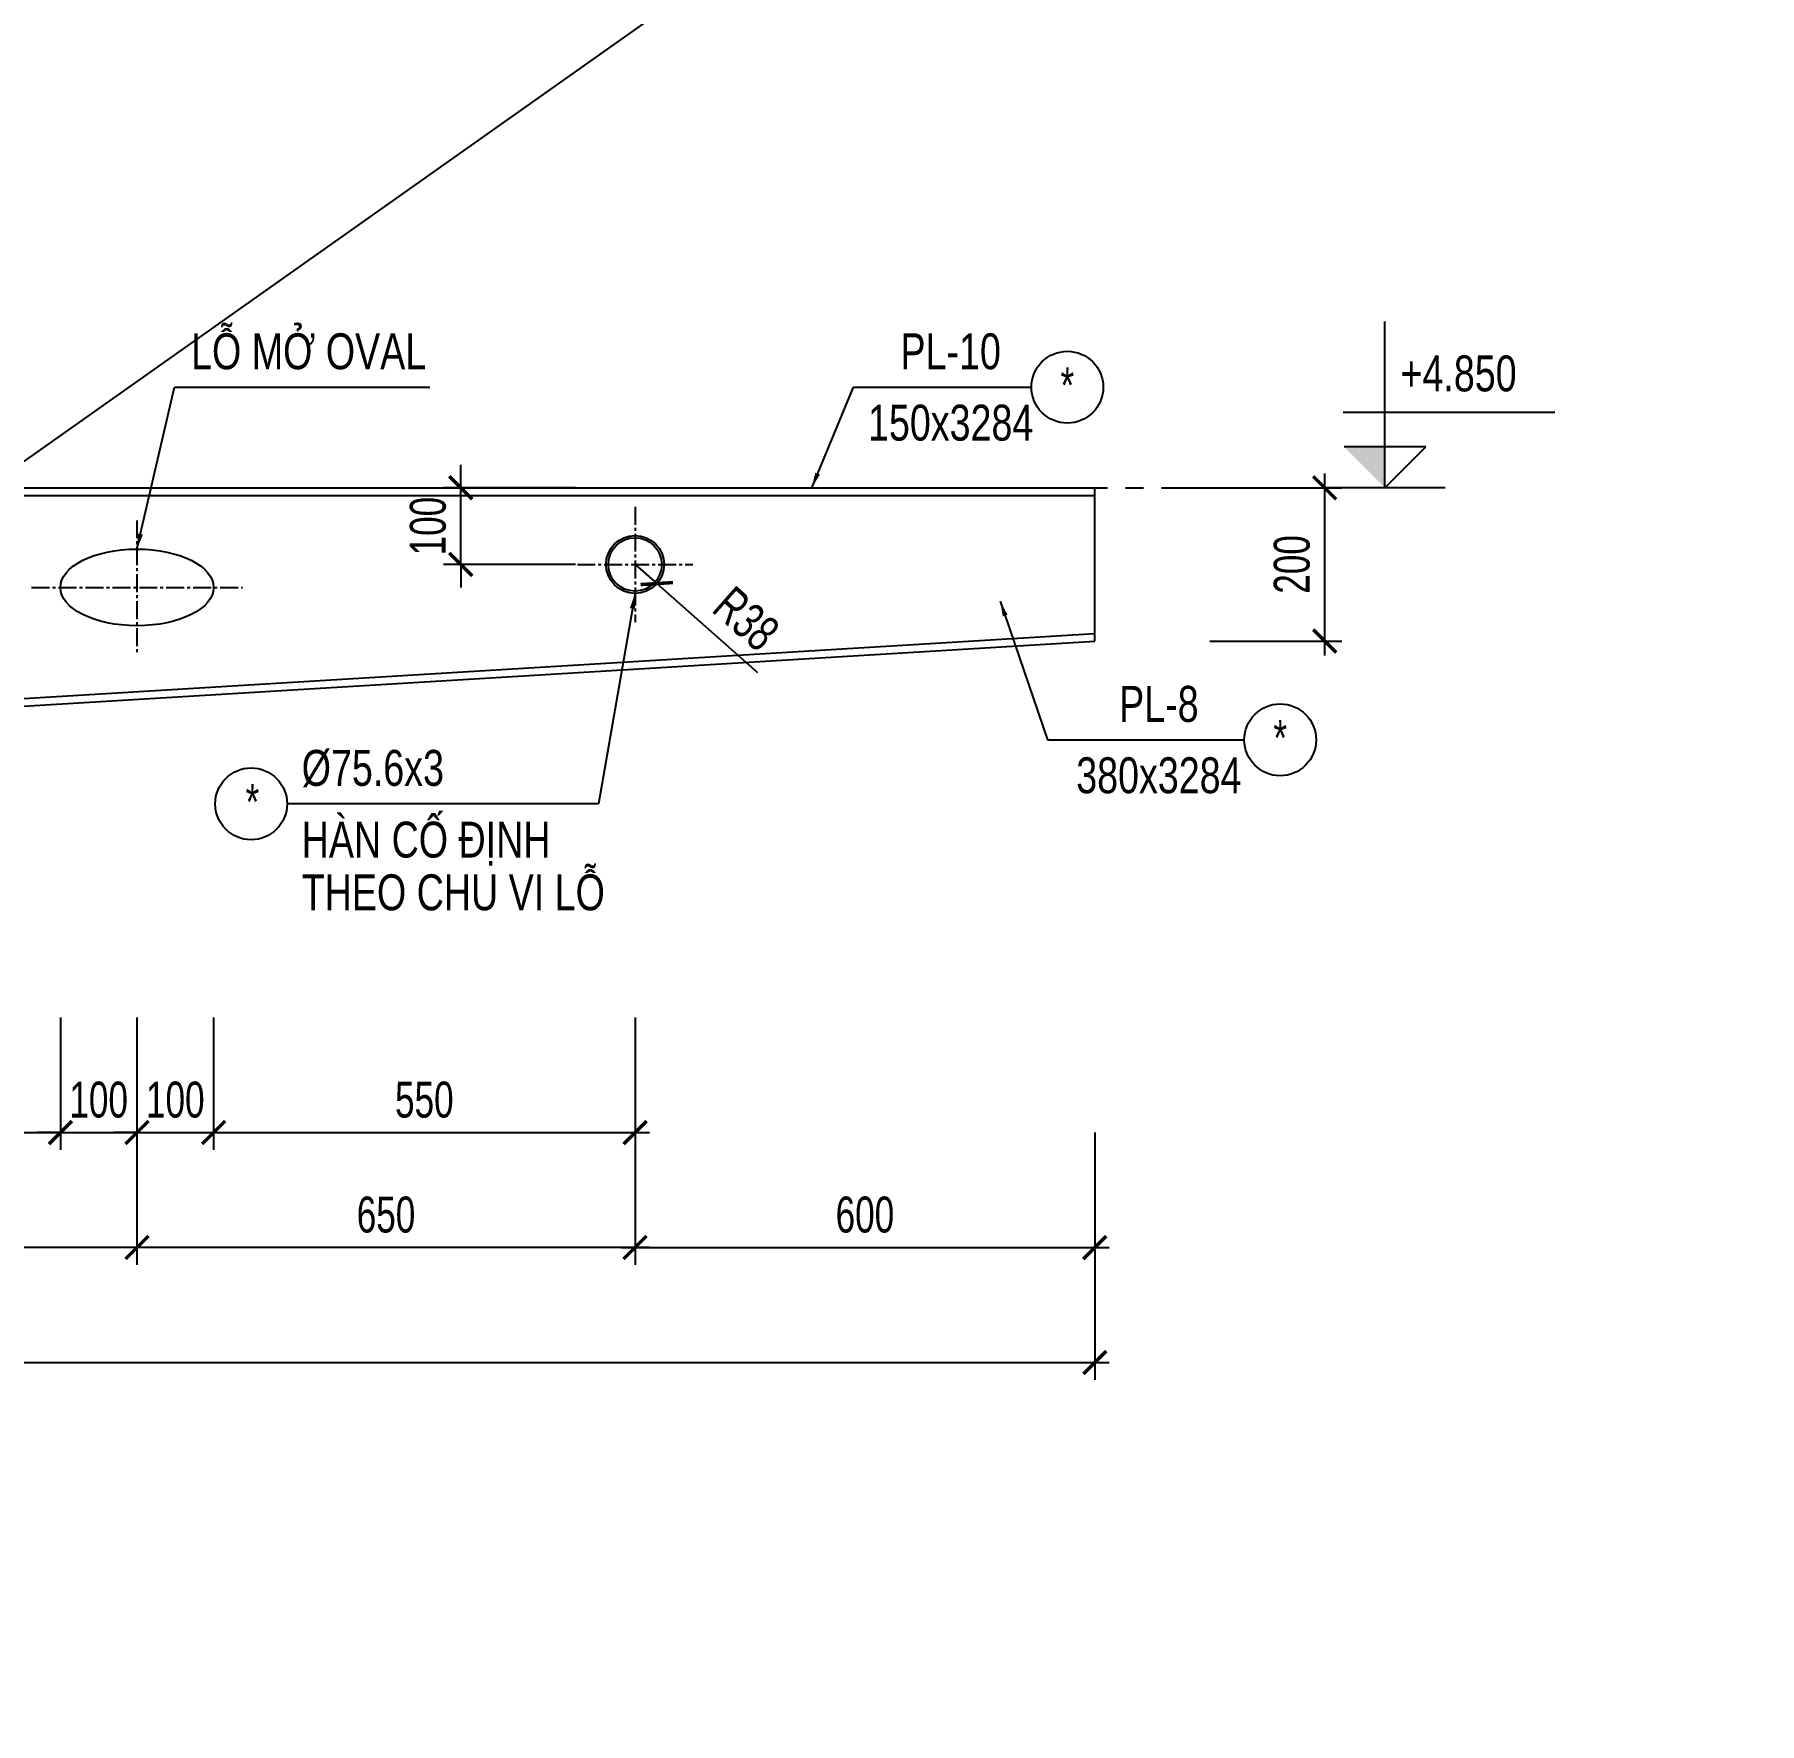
# Model space of a CAD drawing. Header units: millimetres. Extents: x 0 to 63075, y 0 to 44550.
# Drawn here: x 26494 to 35499, y 12085 to 20901 of the extents above; entities that cross this region are included whole.
import ezdxf
from ezdxf.enums import TextEntityAlignment as Align

# ---------------------------------------------------------------- set-up
doc = ezdxf.new("R2010")
doc.units = ezdxf.units.MM
doc.header["$LTSCALE"] = 250
doc.header["$MEASUREMENT"] = 0
doc.header["$PDMODE"] = 3
doc.linetypes.add('CENTER2', pattern=[1.125, 0.75, -0.125, 0.125, -0.125])
doc.layers.get('0').update_dxf_attribs({"linetype": 'CONTINUOUS'})
doc.layers.get('Defpoints').update_dxf_attribs({"linetype": 'CONTINUOUS'})
for name, color, linetype in [('13SMTEXT', 2, 'CONTINUOUS'), ('16ALTITUDE', 1, 'CONTINUOUS'), ('CDC.01.AXIS', 160, 'CENTER2'), ('CDC.02.DIM', 1, 'CONTINUOUS'), ('CDC.03.BORDER', 3, 'CONTINUOUS'), ('CDC.11.NOTE', 8, 'CONTINUOUS'), ('CDC.14.STEELNUM', 9, 'CONTINUOUS'), ('KCS_TEXT', 2, 'CONTINUOUS')]:
    doc.layers.add(name, color=color, linetype=linetype)
doc.layers.add('KCS_Plotter', color=11, linetype='CONTINUOUS', plot=False)
doc.styles.add('ARIA', font='arial.ttf', dxfattribs={"width": 0.75})
doc.styles.add('ARIAL', font='arial.ttf', dxfattribs={"width": 0.6})
doc.styles.add('KCS_SMTEXT', font='arial.ttf', dxfattribs={"width": 0.7})
doc.dimstyles.new('KCS_DIM50 SC10', dxfattribs={"dimscale": 50, "dimtxt": 2.5, "dimasz": 1.6, "dimexe": 1.2, "dimexo": 0, "dimgap": 1, "dimtad": 1, "dimdec": 0, "dimlfac": 0.1, "dimzin": 0, "dimdsep": 46, "dimtxsty": 'KCS_SMTEXT', "dimblk": 'ARCHTICK', "dimcen": 0, "dimdle": 1, "dimclrd": 1, "dimclre": 1, "dimclrt": 2, "dimadec": 0, "dimazin": 0, "dimtfac": 1, "dimtdec": 0, "dimtix": 1, "dimtmove": 2, "dimatfit": 3, "dimfxl": 1, "dimtolj": 1, "dimtzin": 0, "dimarcsym": 0})
doc.dimstyles.new('KCS_DIM75 SC4', dxfattribs={"dimscale": 75, "dimtxt": 2.5, "dimasz": 1.6, "dimexe": 1.2, "dimexo": 0, "dimgap": 1, "dimtad": 1, "dimdec": 0, "dimlfac": 0.25, "dimzin": 0, "dimdsep": 46, "dimtxsty": 'KCS_SMTEXT', "dimblk": 'ARCHTICK', "dimcen": 0, "dimdle": 1, "dimclrd": 256, "dimclre": 256, "dimclrt": 2, "dimadec": 0, "dimazin": 0, "dimtfac": 1, "dimtdec": 0, "dimtix": 1, "dimtmove": 2, "dimatfit": 3, "dimfxl": 1, "dimtolj": 1, "dimtzin": 0, "dimarcsym": 0})

# ---------------------------------------------------------------- blocks, each defined once
blk = doc.blocks.new('_ArchTick')
at = {"color": 0, "linetype": 'ByBlock', "const_width": 0.15}
blk.add_lwpolyline([(-0.5, -0.5), (0.5, 0.5)], dxfattribs=at)
blk = doc.blocks.new('*D13')
at = {"layer": 'CDC.02.DIM', "lineweight": -2, "transparency": 16777216}
for p, q in [((17188.6, 15169.8), (17188.6, 13879.8)), ((32028.6, 15169.8), (32028.6, 13879.8)), ((17113.6, 13969.8), (32103.6, 13969.8))]:
    blk.add_line(p, q, dxfattribs=at)
at = {"layer": 'Defpoints', "color": 0, "transparency": 16777216}
for p in [(17188.6, 15169.8, 0), (32028.6, 15169.8, 0), (32028.6, 13969.8)]:
    blk.add_point(p, dxfattribs=at)
at = {"layer": 'CDC.02.DIM', "lineweight": -2, "transparency": 16777216, "xscale": 120, "yscale": 120, "zscale": 120, "rotation": 180}
blk.add_blockref('_ArchTick', (17188.6, 13969.8), dxfattribs=at)
at = {"layer": 'CDC.02.DIM', "lineweight": -2, "transparency": 16777216, "xscale": 120, "yscale": 120, "zscale": 120}
blk.add_blockref('_ArchTick', (32028.6, 13969.8), dxfattribs=at)
at = {"layer": 'CDC.02.DIM', "color": 2, "transparency": 16777216, "insert": (24608.6, 14140.6), "char_height": 187.5, "attachment_point": 5, "style": 'KCS_SMTEXT'}
blk.add_mtext('\\A1;3710', dxfattribs=at)
blk = doc.blocks.new('*D14')
at = {"layer": 'CDC.02.DIM', "lineweight": -2, "transparency": 16777216}
for p, q in [((29628.6, 15169.8), (29628.6, 14479.8)), ((32028.6, 15169.8), (32028.6, 14479.8)), ((29553.6, 14569.8), (32103.6, 14569.8))]:
    blk.add_line(p, q, dxfattribs=at)
at = {"layer": 'Defpoints', "color": 0, "transparency": 16777216}
for p in [(29628.6, 15169.8, 0), (32028.6, 15169.8, 0), (32028.6, 14569.8)]:
    blk.add_point(p, dxfattribs=at)
at = {"layer": 'CDC.02.DIM', "lineweight": -2, "transparency": 16777216, "xscale": 120, "yscale": 120, "zscale": 120, "rotation": 180}
blk.add_blockref('_ArchTick', (29628.6, 14569.8), dxfattribs=at)
at = {"layer": 'CDC.02.DIM', "lineweight": -2, "transparency": 16777216, "xscale": 120, "yscale": 120, "zscale": 120}
blk.add_blockref('_ArchTick', (32028.6, 14569.8), dxfattribs=at)
at = {"layer": 'CDC.02.DIM', "color": 2, "transparency": 16777216, "insert": (30828.6, 14740.5), "char_height": 187.5, "attachment_point": 5, "style": 'KCS_SMTEXT'}
blk.add_mtext('\\A1;600', dxfattribs=at)
blk = doc.blocks.new('*D15')
at = {"layer": 'CDC.02.DIM', "lineweight": -2, "transparency": 16777216}
for p, q in [((24228.6, 15769.8), (24228.6, 15079.8)), ((26628.6, 15769.8), (26628.6, 15079.8)), ((24153.6, 15169.8), (26703.6, 15169.8))]:
    blk.add_line(p, q, dxfattribs=at)
at = {"layer": 'Defpoints', "color": 0, "transparency": 16777216}
for p in [(24228.6, 15769.8, 0), (26628.6, 15769.8, 0), (26628.6, 15169.8)]:
    blk.add_point(p, dxfattribs=at)
at = {"layer": 'CDC.02.DIM', "lineweight": -2, "transparency": 16777216, "xscale": 120, "yscale": 120, "zscale": 120, "rotation": 180}
blk.add_blockref('_ArchTick', (24228.6, 15169.8), dxfattribs=at)
at = {"layer": 'CDC.02.DIM', "lineweight": -2, "transparency": 16777216, "xscale": 120, "yscale": 120, "zscale": 120}
blk.add_blockref('_ArchTick', (26628.6, 15169.8), dxfattribs=at)
at = {"layer": 'CDC.02.DIM', "color": 2, "transparency": 16777216, "insert": (25428.6, 15340.5), "char_height": 187.5, "attachment_point": 5, "style": 'KCS_SMTEXT'}
blk.add_mtext('\\A1;600', dxfattribs=at)
blk = doc.blocks.new('*D16')
at = {"layer": 'CDC.02.DIM', "lineweight": -2, "transparency": 16777216}
for p, q in [((27428.6, 15769.8), (27428.6, 15079.8)), ((29628.6, 15769.8), (29628.6, 15079.8)), ((27353.6, 15169.8), (29703.6, 15169.8))]:
    blk.add_line(p, q, dxfattribs=at)
at = {"layer": 'Defpoints', "color": 0, "transparency": 16777216}
for p in [(27428.6, 15769.8, 0), (29628.6, 15769.8, 0), (29628.6, 15169.8)]:
    blk.add_point(p, dxfattribs=at)
at = {"layer": 'CDC.02.DIM', "lineweight": -2, "transparency": 16777216, "xscale": 120, "yscale": 120, "zscale": 120, "rotation": 180}
blk.add_blockref('_ArchTick', (27428.6, 15169.8), dxfattribs=at)
at = {"layer": 'CDC.02.DIM', "lineweight": -2, "transparency": 16777216, "xscale": 120, "yscale": 120, "zscale": 120}
blk.add_blockref('_ArchTick', (29628.6, 15169.8), dxfattribs=at)
at = {"layer": 'CDC.02.DIM', "color": 2, "transparency": 16777216, "insert": (28528.6, 15340.5), "char_height": 187.5, "attachment_point": 5, "style": 'KCS_SMTEXT'}
blk.add_mtext('\\A1;550', dxfattribs=at)
blk = doc.blocks.new('*D19')
at = {"layer": 'CDC.02.DIM', "lineweight": -2, "transparency": 16777216}
for p, q in [((26628.6, 15769.8), (26628.6, 15079.8)), ((27028.6, 15769.8), (27028.6, 15079.8)), ((26628.6, 15169.8), (26508.6, 15169.8)), ((26628.6, 15169.8), (27028.6, 15169.8)), ((27028.6, 15169.8), (27148.6, 15169.8))]:
    blk.add_line(p, q, dxfattribs=at)
at = {"layer": 'Defpoints', "color": 0, "transparency": 16777216}
for p in [(26628.6, 15769.8), (27028.6, 15769.8), (27028.6, 15169.8)]:
    blk.add_point(p, dxfattribs=at)
at = {"layer": 'CDC.02.DIM', "lineweight": -2, "transparency": 16777216, "xscale": 120, "yscale": 120, "zscale": 120}
blk.add_blockref('_ArchTick', (26628.6, 15169.8), dxfattribs=at)
at = {"layer": 'CDC.02.DIM', "lineweight": -2, "transparency": 16777216, "xscale": 120, "yscale": 120, "zscale": 120, "rotation": 180}
blk.add_blockref('_ArchTick', (27028.6, 15169.8), dxfattribs=at)
at = {"layer": 'CDC.02.DIM', "color": 2, "transparency": 16777216, "insert": (26828.6, 15340.5), "char_height": 187.5, "attachment_point": 5, "style": 'KCS_SMTEXT'}
blk.add_mtext('\\A1;100', dxfattribs=at)
blk = doc.blocks.new('*D20')
at = {"layer": 'CDC.02.DIM', "lineweight": -2, "transparency": 16777216}
for p, q in [((27028.6, 15769.8), (27028.6, 15079.8)), ((27428.6, 15769.8), (27428.6, 15079.8)), ((27028.6, 15169.8), (26908.6, 15169.8)), ((27028.6, 15169.8), (27428.6, 15169.8)), ((27428.6, 15169.8), (27548.6, 15169.8))]:
    blk.add_line(p, q, dxfattribs=at)
at = {"layer": 'Defpoints', "color": 0, "transparency": 16777216}
for p in [(27028.6, 15769.8), (27428.6, 15769.8), (27428.6, 15169.8)]:
    blk.add_point(p, dxfattribs=at)
at = {"layer": 'CDC.02.DIM', "lineweight": -2, "transparency": 16777216, "xscale": 120, "yscale": 120, "zscale": 120}
blk.add_blockref('_ArchTick', (27028.6, 15169.8), dxfattribs=at)
at = {"layer": 'CDC.02.DIM', "lineweight": -2, "transparency": 16777216, "xscale": 120, "yscale": 120, "zscale": 120, "rotation": 180}
blk.add_blockref('_ArchTick', (27428.6, 15169.8), dxfattribs=at)
at = {"layer": 'CDC.02.DIM', "color": 2, "transparency": 16777216, "insert": (27228.6, 15340.5), "char_height": 187.5, "attachment_point": 5, "style": 'KCS_SMTEXT'}
blk.add_mtext('\\A1;100', dxfattribs=at)
blk = doc.blocks.new('*D21')
at = {"layer": 'CDC.02.DIM', "lineweight": -2, "transparency": 16777216}
for p, q in [((27028.6, 15769.8), (27028.6, 14479.8)), ((29628.6, 15769.8), (29628.6, 14479.8)), ((29703.6, 14569.8), (26953.6, 14569.8))]:
    blk.add_line(p, q, dxfattribs=at)
at = {"layer": 'Defpoints', "color": 0, "transparency": 16777216}
for p in [(27028.6, 15769.8), (29628.6, 15769.8), (27028.6, 14569.8)]:
    blk.add_point(p, dxfattribs=at)
at = {"layer": 'CDC.02.DIM', "lineweight": -2, "transparency": 16777216, "xscale": 120, "yscale": 120, "zscale": 120, "rotation": 180}
blk.add_blockref('_ArchTick', (27028.6, 14569.8), dxfattribs=at)
at = {"layer": 'CDC.02.DIM', "lineweight": -2, "transparency": 16777216, "xscale": 120, "yscale": 120, "zscale": 120}
blk.add_blockref('_ArchTick', (29628.6, 14569.8), dxfattribs=at)
at = {"layer": 'CDC.02.DIM', "color": 2, "transparency": 16777216, "insert": (28328.6, 14740.5), "char_height": 187.5, "attachment_point": 5, "style": 'KCS_SMTEXT'}
blk.add_mtext('\\A1;650', dxfattribs=at)
blk = doc.blocks.new('*D22')
at = {"layer": 'CDC.02.DIM', "lineweight": -2, "transparency": 16777216}
for p, q in [((23828.6, 15769.8), (23828.6, 14479.8)), ((27028.6, 15769.8), (27028.6, 14479.8)), ((27103.6, 14569.8), (23753.6, 14569.8))]:
    blk.add_line(p, q, dxfattribs=at)
at = {"layer": 'Defpoints', "color": 0, "transparency": 16777216}
for p in [(23828.6, 15769.8), (27028.6, 15769.8), (23828.6, 14569.8)]:
    blk.add_point(p, dxfattribs=at)
at = {"layer": 'CDC.02.DIM', "lineweight": -2, "transparency": 16777216, "xscale": 120, "yscale": 120, "zscale": 120, "rotation": 180}
blk.add_blockref('_ArchTick', (23828.6, 14569.8), dxfattribs=at)
at = {"layer": 'CDC.02.DIM', "lineweight": -2, "transparency": 16777216, "xscale": 120, "yscale": 120, "zscale": 120}
blk.add_blockref('_ArchTick', (27028.6, 14569.8), dxfattribs=at)
at = {"layer": 'CDC.02.DIM', "color": 2, "transparency": 16777216, "insert": (25428.6, 14740.5), "char_height": 187.5, "attachment_point": 5, "style": 'KCS_SMTEXT'}
blk.add_mtext('\\A1;800', dxfattribs=at)
blk = doc.blocks.new('*D157')
at = {"layer": 'CDC.02.DIM', "lineweight": -2, "transparency": 16777216}
for p in [(29628.6, 18135.1), (30270.1, 17569.7)]:
    blk.add_line(p, (29742.1, 18035.2), dxfattribs=at)
at = {"layer": 'Defpoints', "color": 0, "transparency": 16777216}
for p in [(29628.6, 18135.1, 0), (29742.1, 18035.2, 0)]:
    blk.add_point(p, dxfattribs=at)
at = {"layer": 'CDC.02.DIM', "lineweight": -2, "transparency": 16777216, "xscale": 120, "yscale": 120, "zscale": 120, "rotation": 138.600666994119}
blk.add_blockref('_ArchTick', (29742.1, 18035.2), dxfattribs=at)
at = {"layer": 'CDC.02.DIM', "color": 2, "transparency": 16777216, "insert": (30209, 17851.2), "char_height": 187.5, "attachment_point": 5, "rotation": 318.60067, "style": 'KCS_SMTEXT'}
blk.add_mtext('\\A1;R38', dxfattribs=at)
blk = doc.blocks.new('*D162')
at = {"layer": 'CDC.02.DIM', "lineweight": -2, "transparency": 16777216}
for p, q in [((28718.6, 18535.1), (28718.6, 18655.1)), ((29318.6, 18535.1), (28628.6, 18535.1)), ((28718.6, 18135.1), (28718.6, 18535.1)), ((29318.6, 18135.1), (28628.6, 18135.1)), ((28718.6, 18135.1), (28718.6, 18015.1))]:
    blk.add_line(p, q, dxfattribs=at)
at = {"layer": 'Defpoints', "color": 0, "transparency": 16777216}
for p in [(28718.6, 18535.1), (29318.6, 18535.1, 0), (29318.6, 18135.1)]:
    blk.add_point(p, dxfattribs=at)
at = {"layer": 'CDC.02.DIM', "lineweight": -2, "transparency": 16777216, "xscale": 120, "yscale": 120, "zscale": 120}
for p, rotation in [((28718.6, 18535.1), 270), ((28718.6, 18135.1), 90)]:
    blk.add_blockref('_ArchTick', p, dxfattribs=dict(at, rotation=rotation))
at = {"layer": 'CDC.02.DIM', "color": 2, "transparency": 16777216, "insert": (28547.9, 18335.1), "char_height": 187.5, "attachment_point": 5, "rotation": 90, "style": 'KCS_SMTEXT'}
blk.add_mtext('\\A1;100', dxfattribs=at)
blk = doc.blocks.new('*D163')
at = {"layer": 'CDC.02.DIM', "lineweight": -2, "transparency": 16777216}
for p, q in [((33228.6, 18610.1), (33228.6, 17660.1)), ((32628.6, 18535.1), (33318.6, 18535.1)), ((32628.6, 17735.1), (33318.6, 17735.1))]:
    blk.add_line(p, q, dxfattribs=at)
at = {"layer": 'Defpoints', "color": 0, "transparency": 16777216}
for p in [(32628.6, 18535.1), (32628.6, 17735.1), (33228.6, 17735.1)]:
    blk.add_point(p, dxfattribs=at)
at = {"layer": 'CDC.02.DIM', "lineweight": -2, "transparency": 16777216, "xscale": 120, "yscale": 120, "zscale": 120}
for p, rotation in [((33228.6, 18535.1), 90), ((33228.6, 17735.1), 270)]:
    blk.add_blockref('_ArchTick', p, dxfattribs=dict(at, rotation=rotation))
at = {"layer": 'CDC.02.DIM', "color": 2, "transparency": 16777216, "insert": (33057.9, 18135.1), "char_height": 187.5, "attachment_point": 5, "rotation": 90, "style": 'KCS_SMTEXT'}
blk.add_mtext('\\A1;200', dxfattribs=at)

msp = doc.modelspace()

# ---------------------------------------------------------------- linework, layer by layer
at = {"layer": '16ALTITUDE', "color": 1, "linetype": 'ByBlock'}
for p, q in [((33543.2, 18535.1, 0), (33543.2, 19403.8, 0)), ((34430.6, 18928.2, 0), (33324.4, 18928.2, 0)), ((33756.3, 18748.2, 0), (33330.1, 18748.2, 0)), ((33543.2, 18535.1, 0), (33756.3, 18748.2, 0)), ((33857.8, 18535.1, 0), (33228.6, 18535.1, 0))]:
    msp.add_line(p, q, dxfattribs=at)
at = {"layer": '16ALTITUDE'}
msp.add_solid([(33330.1, 18748.2, 0), (33543.2, 18535.1, 0), (33543.2, 18748.2, 0)], dxfattribs=at)
at = {"layer": 'CDC.01.AXIS', "ltscale": 3}
msp.add_line((17188.6, 18535.1, 0), (32628.6, 18535.1, 0), dxfattribs=at)
at = {"layer": 'CDC.01.AXIS', "ltscale": 0.5}
for p, q in [((29628.6, 18436.3, 0), (29628.6, 17833.9, 0)), ((27028.6, 18365.1, 0), (27028.6, 17665.1, 0)), ((29327.4, 18135.1, 0), (29929.8, 18135.1, 0)), ((26478.6, 18015.1, 0), (27578.6, 18015.1, 0))]:
    msp.add_line(p, q, dxfattribs=at)
at = {"layer": 'CDC.03.BORDER', "ltscale": 800}
for p, q in [((18892.6, 18535.1, 0), (32028.6, 18535.1, 0)), ((18892.6, 18495.1, 0), (32028.6, 18495.1, 0)), ((32028.6, 17735.1, 0), (32028.6, 18535.1, 0)), ((18892.6, 16975.2, 0), (32028.6, 17775.2, 0)), ((18892.6, 16935.1, 0), (32028.6, 17735.1, 0))]:
    msp.add_line(p, q, dxfattribs=at)
for radius in [151.2, 139.2]:
    msp.add_circle((29628.6, 18135.1, 0), radius, dxfattribs=at)
msp.add_ellipse((27028.6, 18015.1, 0), major_axis=(400, 0), ratio=0.5, dxfattribs=at)
at = {"layer": 'CDC.14.STEELNUM'}
for centre in [(31885.4, 19060.2, 0), (32996.7, 17219.7), (27624.7, 16885.6, 0)]:
    msp.add_circle(centre, 187.5, dxfattribs=at)
at = {"layer": 'KCS_Plotter'}
msp.add_line((0, 0), (63075, 44550), dxfattribs=at)

# ---------------------------------------------------------------- texts
at = {"layer": '13SMTEXT', "linetype": 'ByBlock', "style": 'ARIAL', "width": 0.75}
msp.add_text('+4.850', height=187.5, dxfattribs=at).set_placement((33624.5, 19038.4, 0))
at = {"layer": 'CDC.14.STEELNUM', "style": 'KCS_SMTEXT', "width": 0.7}
for p in [(31885.4, 18976.6, 0), (32996.7, 17136.1), (27631.3, 16802, 0)]:
    msp.add_text('*', height=187.5, dxfattribs=at).set_placement(p, align=Align.CENTER)
at = {"layer": 'KCS_TEXT', "style": 'ARIA', "width": 0.75}
for s, rotation, p in [('LỖ MỞ OVAL', 360, (27311.1, 19154, 0)), ('%%C75.6x3 ', 0, (27888.6, 16979.4, 0)), ('HÀN CỐ ĐỊNH', 360, (27888.6, 16605, 0)), ('THEO CHU VI LỖ', 360, (27888.6, 16330, 0))]:
    msp.add_text(s, height=187.5, rotation=rotation, dxfattribs=at).set_placement(p)
for s, rotation, p in [('PL-10', 360, (31276.3, 19154, 0)), ('150x3284', 0, (31276.3, 18781.4, 0)), ('PL-8', 360, (32363.2, 17313.5)), ('380x3284', 0, (32363.2, 16940.9))]:
    msp.add_text(s, height=187.5, rotation=rotation, dxfattribs=at).set_placement(p, align=Align.CENTER)

# ---------------------------------------------------------------- dimensions: what is measured, and where the dimension line sits
at = {"layer": 'CDC.02.DIM'}
for base, p1, p2, picture, middle in [((28718.6, 18535.1, 0), (29318.6, 18135.1, 0), (29318.6, 18535.1, 0), '*D162', (28547.9, 18335.1, 0)), ((33228.6, 17735.1, 0), (32628.6, 18535.1, 0), (32628.6, 17735.1, 0), '*D163', (33057.9, 18135.1, 0))]:
    dim = msp.add_linear_dim(base=base, p1=p1, p2=p2, angle=90, dimstyle='KCS_DIM75 SC4', dxfattribs=at)
    dim.commit()
    dim.dimension.update_dxf_attribs({"geometry": picture, "text_midpoint": middle})
dim = msp.add_radius_dim(center=(29628.6, 18135.1, 0), mpoint=(29742.1, 18035.2, 0), dimstyle='KCS_DIM75 SC4', dxfattribs=at)
dim.commit()
dim.dimension.update_dxf_attribs({"geometry": '*D157', "text_midpoint": (30209, 17851.2, 0)})
for base, p1, p2, picture, middle in [((23828.6, 14569.8, 0), (27028.6, 15769.8, 0), (23828.6, 15769.8, 0), '*D22', (25428.6, 14740.5, 0)), ((26628.6, 15169.8, 0), (24228.6, 15769.8, 0), (26628.6, 15769.8, 0), '*D15', (25428.6, 15340.5, 0)), ((27028.6, 15169.8, 0), (26628.6, 15769.8, 0), (27028.6, 15769.8, 0), '*D19', (26828.6, 15340.5, 0)), ((27428.6, 15169.8, 0), (27028.6, 15769.8, 0), (27428.6, 15769.8, 0), '*D20', (27228.6, 15340.5, 0)), ((27028.6, 14569.8, 0), (29628.6, 15769.8, 0), (27028.6, 15769.8, 0), '*D21', (28328.6, 14740.5, 0)), ((29628.6, 15169.8, 0), (27428.6, 15769.8, 0), (29628.6, 15769.8, 0), '*D16', (28528.6, 15340.5, 0)), ((32028.6, 13969.8, 0), (17188.6, 15169.8, 0), (32028.6, 15169.8, 0), '*D13', (24608.6, 14140.6, 0)), ((32028.6, 14569.8, 0), (29628.6, 15169.8, 0), (32028.6, 15169.8, 0), '*D14', (30828.6, 14740.5, 0))]:
    dim = msp.add_linear_dim(base=base, p1=p1, p2=p2, dimstyle='KCS_DIM75 SC4', dxfattribs=at)
    dim.commit()
    dim.dimension.update_dxf_attribs({"geometry": picture, "text_midpoint": middle})

# ---------------------------------------------------------------- leaders
at = {"layer": 'CDC.11.NOTE'}
for points in [[(27028.6, 18215.1, 0), (27225.2, 19060.2, 0), (28558.2, 19060.2, 0)], [(30551, 18535.1, 0), (30768.8, 19060.2, 0), (31697.9, 19060.2, 0)], [(29628.6, 17983.9, 0), (29437.2, 16885.6, 0), (27812.2, 16885.6, 0)], [(31535.1, 17943.9), (31781.2, 17219.7), (32809.2, 17219.7)]]:
    msp.add_leader(points, dimstyle='KCS_DIM50 SC10', dxfattribs=at)

doc.saveas('drawing.dxf')
